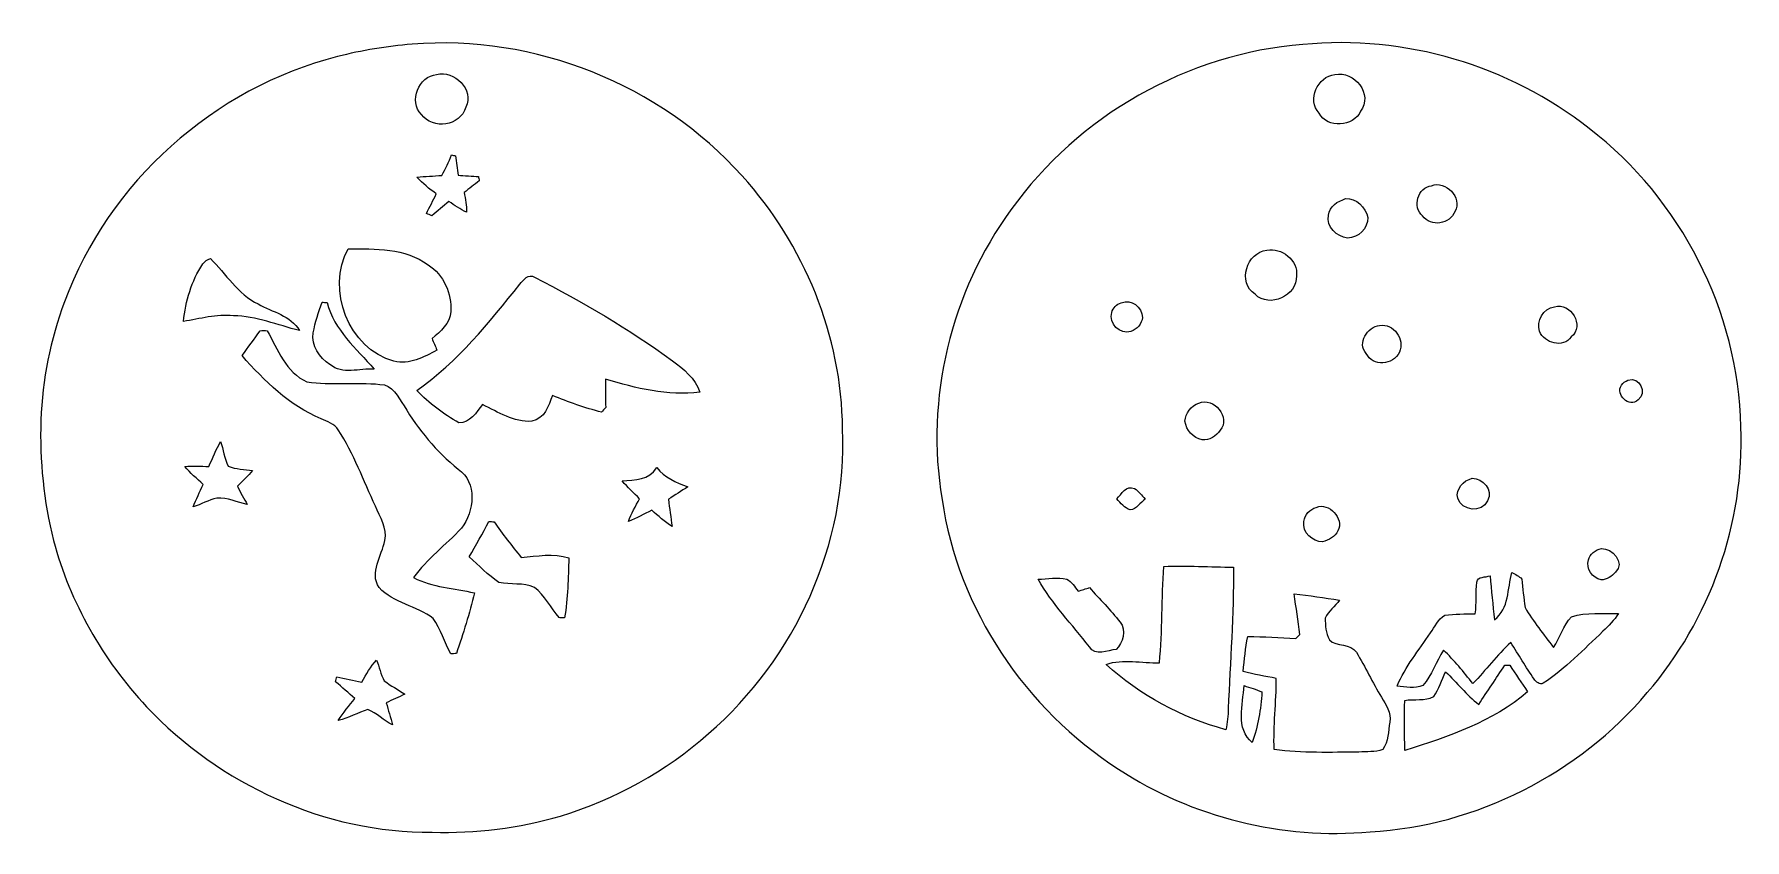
# Model space of a CAD drawing. Header units: centimetres. Extents: x -16.2 to 16, y -16.1 to 16.1.
# Drawn here: x -15.97 to 15.93, y -16.11 to -1.07 of the extents above; entities that cross this region are included whole.
import ezdxf

# ---------------------------------------------------------------- set-up
doc = ezdxf.new("R2010")
doc.units = ezdxf.units.CM
doc.header["$MEASUREMENT"] = 0
doc.layers.add('Layer 1', color=7, linetype='Continuous')

msp = doc.modelspace()

# ---------------------------------------------------------------- linework, layer by layer
at = {"layer": 'Layer 1', "color": 251, "lineweight": 9}
for points, knots in [([(-8.92654, -1.25766), (-6.64196, -1.06963), (-4.29845, -2.00555), (-2.76987, -3.713), (-2.76987, -3.713), (-1.61099, -4.99887), (-0.90967, -6.69961), (-0.89591, -8.43669), (-0.89591, -8.43669), (-0.79784, -10.58371), (-1.77997, -12.72366), (-3.39464, -14.12489), (-3.39464, -14.12489), (-4.1905, -14.82833), (-5.14159, -15.3522), (-6.15618, -15.66441), (-6.15618, -15.66441), (-6.93088, -15.89231), (-7.74297, -15.98473), (-8.54942, -15.96745), (-8.54942, -15.96745), (-10.55356, -15.98262), (-12.51253, -15.0721), (-13.8806, -13.62359), (-13.8806, -13.62359), (-14.69517, -12.74729), (-15.30336, -11.67767), (-15.61451, -10.52126), (-15.61451, -10.52126), (-15.97363, -9.05758), (-15.94717, -7.48102), (-15.40707, -6.06532), (-15.40707, -6.06532), (-14.5911, -3.83047), (-12.61801, -2.07434), (-10.31718, -1.48803), (-10.31718, -1.48803), (-9.86141, -1.3709), (-9.39539, -1.29506), (-8.92654, -1.25766), (-8.92654, -1.25766), (-8.92654, -1.25766), (-8.92654, -1.25766), (-8.92654, -1.25766)], [0, 0, 0, 0, 0.08333333, 0.08333333, 0.08333333, 0.08333333, 0.16666667, 0.16666667, 0.16666667, 0.16666667, 0.25, 0.25, 0.25, 0.25, 0.33333333, 0.33333333, 0.33333333, 0.33333333, 0.41666667, 0.41666667, 0.41666667, 0.41666667, 0.5, 0.5, 0.5, 0.5, 0.58333333, 0.58333333, 0.58333333, 0.58333333, 0.66666667, 0.66666667, 0.66666667, 0.66666667, 0.75, 0.75, 0.75, 0.75, 0.83333333, 0.83333333, 0.83333333, 0.83333333, 1, 1, 1, 1]), ([(7.69071, -1.2619), (9.58654, -1.07634), (11.53987, -1.65136), (13.03282, -2.83317), (13.03282, -2.83317), (14.74415, -4.14303), (15.81412, -6.24488), (15.85893, -8.40106), (15.85893, -8.40106), (15.93301, -10.19811), (15.28496, -12.00011), (14.11444, -13.36077), (14.11444, -13.36077), (12.83386, -14.87172), (10.92921, -15.84962), (8.9466, -15.95897), (8.9466, -15.95897), (7.30865, -16.10785), (5.62661, -15.69122), (4.25219, -14.78811), (4.25219, -14.78811), (2.51546, -13.67086), (1.2585, -11.80538), (0.95935, -9.75396), (0.95935, -9.75396), (0.64326, -7.87613), (1.12164, -5.88293), (2.24559, -4.34729), (2.24559, -4.34729), (3.49759, -2.59046), (5.53877, -1.43088), (7.69071, -1.2619), (7.69071, -1.2619), (7.69071, -1.2619), (7.69071, -1.2619), (7.69071, -1.2619)], [0, 0, 0, 0, 0.1, 0.1, 0.1, 0.1, 0.2, 0.2, 0.2, 0.2, 0.3, 0.3, 0.3, 0.3, 0.4, 0.4, 0.4, 0.4, 0.5, 0.5, 0.5, 0.5, 0.6, 0.6, 0.6, 0.6, 0.7, 0.7, 0.7, 0.7, 0.8, 0.8, 0.8, 0.8, 1, 1, 1, 1]), ([(-8.46723, -1.82175), (-8.79954, -1.85139), (-8.99251, -2.32587), (-8.75016, -2.56682), (-8.75016, -2.56682), (-8.53708, -2.86386), (-8.02872, -2.78766), (-7.92289, -2.43382), (-7.92289, -2.43382), (-7.76485, -2.10892), (-8.13562, -1.7325), (-8.46723, -1.82175), (-8.46723, -1.82175), (-8.46723, -1.82175), (-8.46723, -1.82175), (-8.46723, -1.82175)], [0, 0, 0, 0, 0.2, 0.2, 0.2, 0.2, 0.4, 0.4, 0.4, 0.4, 0.6, 0.6, 0.6, 0.6, 1, 1, 1, 1]), ([(8.28902, -1.82387), (7.9641, -1.85597), (7.7595, -2.29342), (7.99304, -2.5453), (7.99304, -2.5453), (8.14862, -2.83705), (8.62839, -2.79789), (8.76703, -2.50932), (8.76703, -2.50932), (9.00692, -2.19252), (8.6478, -1.74379), (8.28902, -1.82387), (8.28902, -1.82387), (8.28902, -1.82387), (8.28902, -1.82387), (8.28902, -1.82387)], [0, 0, 0, 0, 0.2, 0.2, 0.2, 0.2, 0.4, 0.4, 0.4, 0.4, 0.6, 0.6, 0.6, 0.6, 1, 1, 1, 1]), ([(-8.18747, -3.32353), (-8.24286, -3.4537), (-8.30177, -3.58282), (-8.3695, -3.707), (-8.3695, -3.707), (-8.52508, -3.71582), (-8.67995, -3.7257), (-8.83482, -3.73699), (-8.83482, -3.73699), (-8.73145, -3.8601), (-8.59951, -3.95253), (-8.47427, -4.05237), (-8.47427, -4.05237), (-8.5339, -4.17443), (-8.59634, -4.29473), (-8.65807, -4.41608), (-8.65807, -4.41608), (-8.62386, -4.42984), (-8.58964, -4.4436), (-8.55507, -4.45736), (-8.55507, -4.45736), (-8.45065, -4.36881), (-8.34587, -4.28062), (-8.23969, -4.19454), (-8.23969, -4.19454), (-8.13174, -4.26298), (-8.02731, -4.33953), (-7.91125, -4.39492), (-7.91125, -4.39492), (-7.90349, -4.26968), (-7.93418, -4.14691), (-7.95394, -4.0245), (-7.95394, -4.0245), (-7.86116, -3.95042), (-7.76626, -3.8781), (-7.67171, -3.80648), (-7.67171, -3.80648), (-7.67559, -3.78637), (-7.68371, -3.74651), (-7.68759, -3.7264), (-7.68759, -3.7264), (-7.78178, -3.72076), (-7.96981, -3.70982), (-8.06365, -3.70418), (-8.06365, -3.70418), (-8.08376, -3.58317), (-8.1014, -3.46005), (-8.11798, -3.3394), (-8.11798, -3.3394), (-8.13562, -3.33552), (-8.17019, -3.32741), (-8.18747, -3.32353), (-8.18747, -3.32353), (-8.18747, -3.32353), (-8.18747, -3.32353), (-8.18747, -3.32353)], [0, 0, 0, 0, 0.06666667, 0.06666667, 0.06666667, 0.06666667, 0.13333333, 0.13333333, 0.13333333, 0.13333333, 0.2, 0.2, 0.2, 0.2, 0.26666667, 0.26666667, 0.26666667, 0.26666667, 0.33333333, 0.33333333, 0.33333333, 0.33333333, 0.4, 0.4, 0.4, 0.4, 0.46666667, 0.46666667, 0.46666667, 0.46666667, 0.53333333, 0.53333333, 0.53333333, 0.53333333, 0.6, 0.6, 0.6, 0.6, 0.66666667, 0.66666667, 0.66666667, 0.66666667, 0.73333333, 0.73333333, 0.73333333, 0.73333333, 0.8, 0.8, 0.8, 0.8, 0.86666667, 0.86666667, 0.86666667, 0.86666667, 1, 1, 1, 1]), ([(10.08854, -3.89962), (9.83595, -3.9236), (9.72624, -4.29896), (9.92238, -4.46124), (9.92238, -4.46124), (10.07337, -4.6789), (10.43638, -4.61893), (10.52775, -4.37481), (10.52775, -4.37481), (10.67062, -4.12187), (10.35559, -3.79096), (10.08854, -3.89962), (10.08854, -3.89962), (10.08854, -3.89962), (10.08854, -3.89962), (10.08854, -3.89962)], [0, 0, 0, 0, 0.2, 0.2, 0.2, 0.2, 0.4, 0.4, 0.4, 0.4, 0.6, 0.6, 0.6, 0.6, 1, 1, 1, 1]), ([(8.48622, -4.13845), (8.34511, -4.18572), (8.17895, -4.28414), (8.16908, -4.4503), (8.16908, -4.4503), (8.12286, -4.66691), (8.32254, -4.85388), (8.52291, -4.87469), (8.52291, -4.87469), (8.72611, -4.87328), (8.90815, -4.69478), (8.90179, -4.48981), (8.90179, -4.48981), (8.86087, -4.30249), (8.68412, -4.1261), (8.48622, -4.13845), (8.48622, -4.13845), (8.48622, -4.13845), (8.48622, -4.13845), (8.48622, -4.13845)], [0, 0, 0, 0, 0.16666667, 0.16666667, 0.16666667, 0.16666667, 0.33333333, 0.33333333, 0.33333333, 0.33333333, 0.5, 0.5, 0.5, 0.5, 0.66666667, 0.66666667, 0.66666667, 0.66666667, 1, 1, 1, 1]), ([(-10.11717, -5.07578), (-10.53839, -5.8339), (-10.1087, -6.9388), (-9.26308, -7.17622), (-9.26308, -7.17622), (-8.97734, -7.24607), (-8.70606, -7.0979), (-8.46264, -6.96631), (-8.46264, -6.96631), (-8.49227, -6.89399), (-8.5226, -6.82238), (-8.55331, -6.75077), (-8.55331, -6.75077), (-8.3935, -6.6213), (-8.22134, -6.46678), (-8.20123, -6.24841), (-8.20123, -6.24841), (-8.18677, -5.91433), (-8.33423, -5.5545), (-8.62845, -5.37599), (-8.62845, -5.37599), (-9.05107, -5.05708), (-9.61517, -5.07719), (-10.11717, -5.07578), (-10.11717, -5.07578), (-10.11717, -5.07578), (-10.11717, -5.07578), (-10.11717, -5.07578)], [0, 0, 0, 0, 0.125, 0.125, 0.125, 0.125, 0.25, 0.25, 0.25, 0.25, 0.375, 0.375, 0.375, 0.375, 0.5, 0.5, 0.5, 0.5, 0.625, 0.625, 0.625, 0.625, 0.75, 0.75, 0.75, 0.75, 1, 1, 1, 1]), ([(7.01973, -5.10118), (6.6419, -5.14175), (6.4641, -5.70513), (6.79959, -5.92527), (6.79959, -5.92527), (7.07053, -6.19302), (7.58205, -5.95031), (7.57182, -5.58131), (7.57182, -5.58131), (7.60393, -5.29062), (7.29066, -5.04332), (7.01973, -5.10118), (7.01973, -5.10118), (7.01973, -5.10118), (7.01973, -5.10118), (7.01973, -5.10118)], [0, 0, 0, 0, 0.2, 0.2, 0.2, 0.2, 0.4, 0.4, 0.4, 0.4, 0.6, 0.6, 0.6, 0.6, 1, 1, 1, 1]), ([(-12.82932, -5.35906), (-13.03993, -5.67903), (-13.14929, -6.05227), (-13.19163, -6.43044), (-13.19163, -6.43044), (-12.88154, -6.38423), (-12.57532, -6.29251), (-12.25818, -6.32779), (-12.25818, -6.32779), (-11.82991, -6.32884), (-11.43444, -6.50065), (-11.02628, -6.60225), (-11.02628, -6.60225), (-11.18856, -6.31685), (-11.53251, -6.25758), (-11.7971, -6.10589), (-11.7971, -6.10589), (-12.17527, -5.91997), (-12.39858, -5.54391), (-12.68751, -5.25534), (-12.68751, -5.25534), (-12.74289, -5.27615), (-12.79369, -5.31108), (-12.82932, -5.35906), (-12.82932, -5.35906), (-12.82932, -5.35906), (-12.82932, -5.35906), (-12.82932, -5.35906)], [0, 0, 0, 0, 0.125, 0.125, 0.125, 0.125, 0.25, 0.25, 0.25, 0.25, 0.375, 0.375, 0.375, 0.375, 0.5, 0.5, 0.5, 0.5, 0.625, 0.625, 0.625, 0.625, 0.75, 0.75, 0.75, 0.75, 1, 1, 1, 1]), ([(-6.91501, -5.73653), (-7.49074, -6.45373), (-8.07317, -7.18609), (-8.83447, -7.71773), (-8.83447, -7.71773), (-8.61081, -7.96115), (-8.33776, -8.16011), (-8.05236, -8.3238), (-8.05236, -8.3238), (-7.84599, -8.33756), (-7.72322, -8.1199), (-7.60927, -7.98443), (-7.60927, -7.98443), (-7.3207, -8.1273), (-7.02542, -8.31887), (-6.68887, -8.29558), (-6.68887, -8.29558), (-6.45428, -8.24654), (-6.37596, -8.00948), (-6.30823, -7.81369), (-6.30823, -7.81369), (-6.00907, -7.93786), (-5.70357, -8.04546), (-5.38924, -8.12519), (-5.38924, -8.12519), (-5.36455, -8.09697), (-5.3395, -8.06874), (-5.31445, -8.04087), (-5.31445, -8.04087), (-5.31551, -7.86272), (-5.32362, -7.68598), (-5.31622, -7.50853), (-5.31622, -7.50853), (-4.74648, -7.68139), (-4.16016, -7.8285), (-3.55868, -7.74983), (-3.55868, -7.74983), (-3.6444, -7.49513), (-3.86207, -7.31874), (-4.07056, -7.16422), (-4.07056, -7.16422), (-4.87948, -6.57155), (-5.74837, -6.06532), (-6.63913, -5.60741), (-6.63913, -5.60741), (-6.75696, -5.53157), (-6.84657, -5.65574), (-6.91501, -5.73653), (-6.91501, -5.73653), (-6.91501, -5.73653), (-6.91501, -5.73653), (-6.91501, -5.73653)], [0, 0, 0, 0, 0.07142857, 0.07142857, 0.07142857, 0.07142857, 0.14285714, 0.14285714, 0.14285714, 0.14285714, 0.21428571, 0.21428571, 0.21428571, 0.21428571, 0.28571429, 0.28571429, 0.28571429, 0.28571429, 0.35714286, 0.35714286, 0.35714286, 0.35714286, 0.42857143, 0.42857143, 0.42857143, 0.42857143, 0.5, 0.5, 0.5, 0.5, 0.57142857, 0.57142857, 0.57142857, 0.57142857, 0.64285714, 0.64285714, 0.64285714, 0.64285714, 0.71428571, 0.71428571, 0.71428571, 0.71428571, 0.78571429, 0.78571429, 0.78571429, 0.78571429, 0.85714286, 0.85714286, 0.85714286, 0.85714286, 1, 1, 1, 1]), ([(4.30263, -6.08648), (4.21655, -6.1073), (4.1467, -6.1775), (4.12447, -6.26287), (4.12447, -6.26287), (4.06451, -6.46748), (4.27723, -6.68762), (4.48396, -6.6213), (4.48396, -6.6213), (4.5965, -6.57967), (4.68399, -6.47454), (4.7002, -6.3553), (4.7002, -6.3553), (4.68892, -6.17292), (4.49066, -5.99229), (4.30263, -6.08648), (4.30263, -6.08648), (4.30263, -6.08648), (4.30263, -6.08648), (4.30263, -6.08648)], [0, 0, 0, 0, 0.16666667, 0.16666667, 0.16666667, 0.16666667, 0.33333333, 0.33333333, 0.33333333, 0.33333333, 0.5, 0.5, 0.5, 0.5, 0.66666667, 0.66666667, 0.66666667, 0.66666667, 1, 1, 1, 1]), ([(-10.60294, -6.07061), (-10.67315, -6.25652), (-10.73136, -6.44667), (-10.76734, -6.64282), (-10.76734, -6.64282), (-10.81002, -6.88341), (-10.65127, -7.11166), (-10.45724, -7.23619), (-10.45724, -7.23619), (-10.22477, -7.4288), (-9.9048, -7.30851), (-9.63492, -7.3205), (-9.63492, -7.3205), (-9.96618, -6.93703), (-10.37717, -6.59272), (-10.50946, -6.08014), (-10.50946, -6.08014), (-10.53309, -6.07767), (-10.57966, -6.07308), (-10.60294, -6.07061), (-10.60294, -6.07061), (-10.60294, -6.07061), (-10.60294, -6.07061), (-10.60294, -6.07061)], [0, 0, 0, 0, 0.14285714, 0.14285714, 0.14285714, 0.14285714, 0.28571429, 0.28571429, 0.28571429, 0.28571429, 0.42857143, 0.42857143, 0.42857143, 0.42857143, 0.57142857, 0.57142857, 0.57142857, 0.57142857, 0.71428571, 0.71428571, 0.71428571, 0.71428571, 1, 1, 1, 1]), ([(12.38054, -6.15986), (12.17522, -6.18032), (12.04328, -6.42621), (12.10502, -6.61565), (12.10502, -6.61565), (12.19427, -6.84143), (12.54564, -6.93492), (12.69627, -6.72078), (12.69627, -6.72078), (12.95063, -6.5144), (12.68957, -6.06567), (12.38054, -6.15986), (12.38054, -6.15986), (12.38054, -6.15986), (12.38054, -6.15986), (12.38054, -6.15986)], [0, 0, 0, 0, 0.2, 0.2, 0.2, 0.2, 0.4, 0.4, 0.4, 0.4, 0.6, 0.6, 0.6, 0.6, 1, 1, 1, 1]), ([(-11.759, -6.60401), (-11.87047, -6.75923), (-11.98336, -6.91445), (-12.0959, -7.06932), (-12.0959, -7.06932), (-11.68068, -7.5424), (-11.21466, -8.00383), (-10.6227, -8.2476), (-10.6227, -8.2476), (-10.50628, -8.29911), (-10.37292, -8.3425), (-10.30238, -8.45715), (-10.30238, -8.45715), (-10.01097, -8.90024), (-9.83459, -9.40436), (-9.60741, -9.88062), (-9.60741, -9.88062), (-9.5238, -10.08346), (-9.38127, -10.28772), (-9.43596, -10.51985), (-9.43596, -10.51985), (-9.48499, -10.81125), (-9.72911, -11.11428), (-9.54001, -11.39968), (-9.54001, -11.39968), (-9.2719, -11.69496), (-8.83834, -11.73694), (-8.53179, -11.97683), (-8.53179, -11.97683), (-8.38784, -12.17756), (-8.32012, -12.42203), (-8.20159, -12.63723), (-8.20159, -12.63723), (-8.17583, -12.63581), (-8.12468, -12.63264), (-8.09893, -12.63123), (-8.09893, -12.63123), (-7.97263, -12.25799), (-7.85198, -11.88263), (-7.76238, -11.49881), (-7.76238, -11.49881), (-8.14338, -11.41203), (-8.54554, -11.3958), (-8.89867, -11.21341), (-8.89867, -11.21341), (-8.64643, -10.86381), (-8.29684, -10.60417), (-8.00544, -10.2909), (-8.00544, -10.2909), (-7.76449, -9.98328), (-7.70523, -9.43188), (-8.06612, -9.1867), (-8.06612, -9.1867), (-8.47322, -8.86073), (-8.80625, -8.45363), (-9.07401, -8.00736), (-9.07401, -8.00736), (-9.19113, -7.84297), (-9.28497, -7.60731), (-9.52415, -7.60766), (-9.52415, -7.60766), (-9.97535, -7.55475), (-10.43643, -7.6313), (-10.88552, -7.55863), (-10.88552, -7.55863), (-11.27957, -7.38612), (-11.43303, -6.95432), (-11.62812, -6.60401), (-11.62812, -6.60401), (-11.67186, -6.60366), (-11.71561, -6.60366), (-11.759, -6.60401), (-11.759, -6.60401), (-11.759, -6.60401), (-11.759, -6.60401), (-11.759, -6.60401)], [0, 0, 0, 0, 0.05, 0.05, 0.05, 0.05, 0.1, 0.1, 0.1, 0.1, 0.15, 0.15, 0.15, 0.15, 0.2, 0.2, 0.2, 0.2, 0.25, 0.25, 0.25, 0.25, 0.3, 0.3, 0.3, 0.3, 0.35, 0.35, 0.35, 0.35, 0.4, 0.4, 0.4, 0.4, 0.45, 0.45, 0.45, 0.45, 0.5, 0.5, 0.5, 0.5, 0.55, 0.55, 0.55, 0.55, 0.6, 0.6, 0.6, 0.6, 0.65, 0.65, 0.65, 0.65, 0.7, 0.7, 0.7, 0.7, 0.75, 0.75, 0.75, 0.75, 0.8, 0.8, 0.8, 0.8, 0.85, 0.85, 0.85, 0.85, 0.9, 0.9, 0.9, 0.9, 1, 1, 1, 1]), ([(9.12087, -6.50488), (8.90038, -6.53345), (8.69083, -6.84072), (8.87357, -7.02699), (8.87357, -7.02699), (8.99174, -7.2824), (9.37769, -7.25277), (9.49058, -7.00547), (9.49058, -7.00547), (9.60064, -6.76311), (9.38157, -6.46396), (9.12087, -6.50488), (9.12087, -6.50488), (9.12087, -6.50488), (9.12087, -6.50488), (9.12087, -6.50488)], [0, 0, 0, 0, 0.2, 0.2, 0.2, 0.2, 0.4, 0.4, 0.4, 0.4, 0.6, 0.6, 0.6, 0.6, 1, 1, 1, 1]), ([(13.75355, -7.52899), (13.70416, -7.54557), (13.65795, -7.57662), (13.63396, -7.62354), (13.63396, -7.62354), (13.51049, -7.79781), (13.77895, -8.04969), (13.94299, -7.89694), (13.94299, -7.89694), (14.1282, -7.76924), (13.9638, -7.45279), (13.75355, -7.52899), (13.75355, -7.52899), (13.75355, -7.52899), (13.75355, -7.52899), (13.75355, -7.52899)], [0, 0, 0, 0, 0.2, 0.2, 0.2, 0.2, 0.4, 0.4, 0.4, 0.4, 0.6, 0.6, 0.6, 0.6, 1, 1, 1, 1]), ([(5.74796, -7.9541), (5.60932, -8.00524), (5.4982, -8.14671), (5.49079, -8.29558), (5.49079, -8.29558), (5.51266, -8.45997), (5.6453, -8.6099), (5.8097, -8.64236), (5.8097, -8.64236), (5.94728, -8.66107), (6.07111, -8.56934), (6.14837, -8.4635), (6.14837, -8.4635), (6.3498, -8.22467), (6.0323, -7.8345), (5.74796, -7.9541), (5.74796, -7.9541), (5.74796, -7.9541), (5.74796, -7.9541), (5.74796, -7.9541)], [0, 0, 0, 0, 0.16666667, 0.16666667, 0.16666667, 0.16666667, 0.33333333, 0.33333333, 0.33333333, 0.33333333, 0.5, 0.5, 0.5, 0.5, 0.66666667, 0.66666667, 0.66666667, 0.66666667, 1, 1, 1, 1]), ([(-12.71608, -9.13837), (-12.86637, -9.13378), (-13.01665, -9.12461), (-13.16693, -9.1366), (-13.16693, -9.1366), (-13.06392, -9.26148), (-12.93974, -9.36555), (-12.82051, -9.47456), (-12.82051, -9.47456), (-12.88542, -9.61356), (-12.95244, -9.7522), (-13.01101, -9.89472), (-13.01101, -9.89472), (-12.86072, -9.84427), (-12.72102, -9.7642), (-12.56651, -9.72856), (-12.56651, -9.72856), (-12.3693, -9.72258), (-12.18656, -9.80406), (-11.99853, -9.85063), (-11.99853, -9.85063), (-12.0578, -9.73563), (-12.13118, -9.62733), (-12.17916, -9.50737), (-12.17916, -9.50737), (-12.08814, -9.40789), (-11.98548, -9.32005), (-11.89976, -9.21598), (-11.89976, -9.21598), (-12.05216, -9.198), (-12.20879, -9.18775), (-12.35413, -9.13519), (-12.35413, -9.13519), (-12.42822, -8.99055), (-12.44586, -8.82298), (-12.49595, -8.67023), (-12.49595, -8.67023), (-12.57815, -8.82192), (-12.64517, -8.98067), (-12.71608, -9.13837), (-12.71608, -9.13837), (-12.71608, -9.13837), (-12.71608, -9.13837), (-12.71608, -9.13837)], [0, 0, 0, 0, 0.08333333, 0.08333333, 0.08333333, 0.08333333, 0.16666667, 0.16666667, 0.16666667, 0.16666667, 0.25, 0.25, 0.25, 0.25, 0.33333333, 0.33333333, 0.33333333, 0.33333333, 0.41666667, 0.41666667, 0.41666667, 0.41666667, 0.5, 0.5, 0.5, 0.5, 0.58333333, 0.58333333, 0.58333333, 0.58333333, 0.66666667, 0.66666667, 0.66666667, 0.66666667, 0.75, 0.75, 0.75, 0.75, 0.83333333, 0.83333333, 0.83333333, 0.83333333, 1, 1, 1, 1]), ([(-4.36301, -9.15636), (-4.49953, -9.40507), (-4.77153, -9.37861), (-5.00648, -9.40966), (-5.00648, -9.40966), (-4.90699, -9.52889), (-4.78986, -9.63155), (-4.68051, -9.74304), (-4.68051, -9.74304), (-4.75601, -9.87955), (-4.83926, -10.01467), (-4.88759, -10.1646), (-4.88759, -10.1646), (-4.73942, -10.10427), (-4.59867, -10.02807), (-4.45579, -9.95646), (-4.45579, -9.95646), (-4.33373, -10.063), (-4.2092, -10.16671), (-4.07691, -10.26126), (-4.07691, -10.26126), (-4.09525, -10.09087), (-4.12383, -9.92153), (-4.14535, -9.75186), (-4.14535, -9.75186), (-4.02329, -9.67494), (-3.90264, -9.59662), (-3.78163, -9.51831), (-3.78163, -9.51831), (-3.99894, -9.4354), (-4.21802, -9.34827), (-4.36301, -9.15636), (-4.36301, -9.15636), (-4.36301, -9.15636), (-4.36301, -9.15636), (-4.36301, -9.15636)], [0, 0, 0, 0, 0.1, 0.1, 0.1, 0.1, 0.2, 0.2, 0.2, 0.2, 0.3, 0.3, 0.3, 0.3, 0.4, 0.4, 0.4, 0.4, 0.5, 0.5, 0.5, 0.5, 0.6, 0.6, 0.6, 0.6, 0.7, 0.7, 0.7, 0.7, 0.8, 0.8, 0.8, 0.8, 1, 1, 1, 1]), ([(4.21902, -9.74445), (4.29205, -9.8224), (4.3626, -9.91342), (4.46703, -9.95081), (4.46703, -9.95081), (4.58556, -9.92965), (4.66141, -9.82206), (4.74607, -9.7462), (4.74607, -9.7462), (4.68504, -9.6767), (4.62895, -9.6005), (4.55169, -9.54829), (4.55169, -9.54829), (4.388, -9.48657), (4.3111, -9.65342), (4.21902, -9.74445), (4.21902, -9.74445), (4.21902, -9.74445), (4.21902, -9.74445), (4.21902, -9.74445)], [0, 0, 0, 0, 0.16666667, 0.16666667, 0.16666667, 0.16666667, 0.33333333, 0.33333333, 0.33333333, 0.33333333, 0.5, 0.5, 0.5, 0.5, 0.66666667, 0.66666667, 0.66666667, 0.66666667, 1, 1, 1, 1]), ([(10.84807, -9.35956), (10.68862, -9.39873), (10.53551, -9.55817), (10.5782, -9.73103), (10.5782, -9.73103), (10.65334, -9.96598), (11.02869, -10.01996), (11.13417, -9.77901), (11.13417, -9.77901), (11.25588, -9.57475), (11.03822, -9.35815), (10.84807, -9.35956), (10.84807, -9.35956), (10.84807, -9.35956), (10.84807, -9.35956), (10.84807, -9.35956)], [0, 0, 0, 0, 0.2, 0.2, 0.2, 0.2, 0.4, 0.4, 0.4, 0.4, 0.6, 0.6, 0.6, 0.6, 1, 1, 1, 1]), ([(7.93942, -9.90213), (7.82688, -9.94199), (7.71646, -10.0383), (7.71082, -10.16496), (7.71082, -10.16496), (7.67484, -10.36851), (7.86603, -10.54702), (8.05901, -10.54772), (8.05901, -10.54772), (8.16872, -10.50892), (8.29467, -10.45387), (8.3444, -10.33957), (8.3444, -10.33957), (8.46224, -10.10956), (8.18001, -9.80229), (7.93942, -9.90213), (7.93942, -9.90213), (7.93942, -9.90213), (7.93942, -9.90213), (7.93942, -9.90213)], [0, 0, 0, 0, 0.16666667, 0.16666667, 0.16666667, 0.16666667, 0.33333333, 0.33333333, 0.33333333, 0.33333333, 0.5, 0.5, 0.5, 0.5, 0.66666667, 0.66666667, 0.66666667, 0.66666667, 1, 1, 1, 1]), ([(-7.49074, -10.16671), (-7.60645, -10.38967), (-7.73451, -10.60558), (-7.85763, -10.82465), (-7.85763, -10.82465), (-7.68053, -10.99222), (-7.50767, -11.16685), (-7.30482, -11.30408), (-7.30482, -11.30408), (-7.08963, -11.35488), (-6.84621, -11.30055), (-6.64231, -11.3958), (-6.64231, -11.3958), (-6.45287, -11.5482), (-6.33469, -11.77221), (-6.1844, -11.96024), (-6.1844, -11.96024), (-6.1583, -11.9613), (-6.10644, -11.96377), (-6.08033, -11.96483), (-6.08033, -11.96483), (-6.02036, -11.59547), (-6.01436, -11.21976), (-6.00061, -10.84723), (-6.00061, -10.84723), (-6.28882, -10.74951), (-6.59539, -10.81548), (-6.88996, -10.83735), (-6.88996, -10.83735), (-7.06564, -10.62039), (-7.23568, -10.39884), (-7.39584, -10.17059), (-7.39584, -10.17059), (-7.41948, -10.16953), (-7.46675, -10.16778), (-7.49074, -10.16671), (-7.49074, -10.16671), (-7.49074, -10.16671), (-7.49074, -10.16671), (-7.49074, -10.16671)], [0, 0, 0, 0, 0.09090909, 0.09090909, 0.09090909, 0.09090909, 0.18181818, 0.18181818, 0.18181818, 0.18181818, 0.27272727, 0.27272727, 0.27272727, 0.27272727, 0.36363636, 0.36363636, 0.36363636, 0.36363636, 0.45454545, 0.45454545, 0.45454545, 0.45454545, 0.54545455, 0.54545455, 0.54545455, 0.54545455, 0.63636364, 0.63636364, 0.63636364, 0.63636364, 0.72727273, 0.72727273, 0.72727273, 0.72727273, 0.81818182, 0.81818182, 0.81818182, 0.81818182, 1, 1, 1, 1]), ([(13.25931, -10.67225), (13.14677, -10.68989), (13.04588, -10.77421), (13.01519, -10.88463), (13.01519, -10.88463), (12.9658, -11.04973), (13.09385, -11.22012), (13.2519, -11.25328), (13.2519, -11.25328), (13.36126, -11.25998), (13.45475, -11.18801), (13.52389, -11.1104), (13.52389, -11.1104), (13.70698, -10.93825), (13.4618, -10.65744), (13.25931, -10.67225), (13.25931, -10.67225), (13.25931, -10.67225), (13.25931, -10.67225), (13.25931, -10.67225)], [0, 0, 0, 0, 0.16666667, 0.16666667, 0.16666667, 0.16666667, 0.33333333, 0.33333333, 0.33333333, 0.33333333, 0.5, 0.5, 0.5, 0.5, 0.66666667, 0.66666667, 0.66666667, 0.66666667, 1, 1, 1, 1]), ([(5.09709, -11.00316), (5.0558, -11.60288), (5.07239, -12.20613), (5.01383, -12.8055), (5.01383, -12.8055), (4.68575, -12.80973), (4.33826, -12.72542), (4.0197, -12.83266), (4.0197, -12.83266), (4.64871, -13.41228), (5.42976, -13.82538), (6.25349, -14.05292), (6.25349, -14.05292), (6.28419, -13.92416), (6.29477, -13.7901), (6.29794, -13.65852), (6.29794, -13.65852), (6.33604, -12.77975), (6.39919, -11.90098), (6.39602, -11.0208), (6.39602, -11.0208), (5.9628, -11.01304), (5.52995, -10.99046), (5.09709, -11.00316), (5.09709, -11.00316), (5.09709, -11.00316), (5.09709, -11.00316), (5.09709, -11.00316)], [0, 0, 0, 0, 0.125, 0.125, 0.125, 0.125, 0.25, 0.25, 0.25, 0.25, 0.375, 0.375, 0.375, 0.375, 0.5, 0.5, 0.5, 0.5, 0.625, 0.625, 0.625, 0.625, 0.75, 0.75, 0.75, 0.75, 1, 1, 1, 1]), ([(11.58608, -11.1164), (11.50706, -11.4205), (11.54093, -11.78879), (11.2647, -12.00117), (11.2647, -12.00117), (11.23436, -11.72706), (11.20755, -11.4533), (11.18074, -11.17955), (11.18074, -11.17955), (11.09995, -11.212), (10.94897, -11.18484), (10.93344, -11.29808), (10.93344, -11.29808), (10.91087, -11.49246), (10.93274, -11.69143), (10.90593, -11.88651), (10.90593, -11.88651), (10.71543, -11.88828), (10.52528, -11.8978), (10.33619, -11.91474), (10.33619, -11.91474), (10.21201, -11.98988), (10.15451, -12.13416), (10.06773, -12.24388), (10.06773, -12.24388), (9.85571, -12.5709), (9.59853, -12.87535), (9.44683, -13.2373), (9.44683, -13.2373), (9.60346, -13.25071), (9.78021, -13.2948), (9.92731, -13.22813), (9.92731, -13.22813), (10.09771, -13.03657), (10.17708, -12.78151), (10.31185, -12.56632), (10.31185, -12.56632), (10.51293, -12.75752), (10.68826, -12.97413), (10.86183, -13.19038), (10.86183, -13.19038), (11.10489, -12.94344), (11.30527, -12.65698), (11.56668, -12.42768), (11.56668, -12.42768), (11.71767, -12.65063), (11.84784, -12.88558), (12.00236, -13.10642), (12.00236, -13.10642), (12.03975, -13.15616), (12.10714, -13.22354), (12.17346, -13.18262), (12.17346, -13.18262), (12.58832, -12.91345), (12.9284, -12.5515), (13.28788, -12.21601), (13.28788, -12.21601), (13.39513, -12.11547), (13.49708, -12.00787), (13.5754, -11.88334), (13.5754, -11.88334), (13.28682, -11.8978), (12.97638, -11.84841), (12.70157, -11.94684), (12.70157, -11.94684), (12.54775, -12.10841), (12.48531, -12.33207), (12.36678, -12.51834), (12.36678, -12.51834), (12.17945, -12.27633), (11.99072, -12.03433), (11.83409, -11.77151), (11.83409, -11.77151), (11.81151, -11.59441), (11.7914, -11.41767), (11.77376, -11.24093), (11.77376, -11.24093), (11.72402, -11.18308), (11.64994, -11.1545), (11.58608, -11.1164), (11.58608, -11.1164), (11.58608, -11.1164), (11.58608, -11.1164), (11.58608, -11.1164)], [0, 0, 0, 0, 0.04545455, 0.04545455, 0.04545455, 0.04545455, 0.09090909, 0.09090909, 0.09090909, 0.09090909, 0.13636364, 0.13636364, 0.13636364, 0.13636364, 0.18181818, 0.18181818, 0.18181818, 0.18181818, 0.22727273, 0.22727273, 0.22727273, 0.22727273, 0.27272727, 0.27272727, 0.27272727, 0.27272727, 0.31818182, 0.31818182, 0.31818182, 0.31818182, 0.36363636, 0.36363636, 0.36363636, 0.36363636, 0.40909091, 0.40909091, 0.40909091, 0.40909091, 0.45454545, 0.45454545, 0.45454545, 0.45454545, 0.5, 0.5, 0.5, 0.5, 0.54545455, 0.54545455, 0.54545455, 0.54545455, 0.59090909, 0.59090909, 0.59090909, 0.59090909, 0.63636364, 0.63636364, 0.63636364, 0.63636364, 0.68181818, 0.68181818, 0.68181818, 0.68181818, 0.72727273, 0.72727273, 0.72727273, 0.72727273, 0.77272727, 0.77272727, 0.77272727, 0.77272727, 0.81818182, 0.81818182, 0.81818182, 0.81818182, 0.86363636, 0.86363636, 0.86363636, 0.86363636, 0.90909091, 0.90909091, 0.90909091, 0.90909091, 1, 1, 1, 1]), ([(2.75076, -11.24269), (3.01464, -11.70166), (3.3847, -12.09183), (3.71032, -12.5074), (3.71032, -12.5074), (3.81474, -12.68591), (4.04827, -12.5709), (4.20632, -12.55468), (4.20632, -12.55468), (4.33719, -12.43473), (4.40423, -12.19167), (4.28111, -12.04385), (4.28111, -12.04385), (4.10649, -11.81596), (3.89729, -11.61734), (3.71067, -11.39968), (3.71067, -11.39968), (3.63976, -11.42155), (3.56956, -11.44519), (3.499, -11.46777), (3.499, -11.46777), (3.43409, -11.38733), (3.37906, -11.29244), (3.28734, -11.23987), (3.28734, -11.23987), (3.11236, -11.19648), (2.9275, -11.24481), (2.75076, -11.24269), (2.75076, -11.24269), (2.75076, -11.24269), (2.75076, -11.24269), (2.75076, -11.24269)], [0, 0, 0, 0, 0.11111111, 0.11111111, 0.11111111, 0.11111111, 0.22222222, 0.22222222, 0.22222222, 0.22222222, 0.33333333, 0.33333333, 0.33333333, 0.33333333, 0.44444444, 0.44444444, 0.44444444, 0.44444444, 0.55555556, 0.55555556, 0.55555556, 0.55555556, 0.66666667, 0.66666667, 0.66666667, 0.66666667, 0.77777778, 0.77777778, 0.77777778, 0.77777778, 1, 1, 1, 1]), ([(7.52914, -11.51857), (7.56195, -11.7701), (7.60216, -12.02128), (7.63532, -12.27351), (7.63532, -12.27351), (7.61063, -12.29891), (7.58594, -12.32502), (7.56195, -12.35112), (7.56195, -12.35112), (7.26209, -12.33137), (6.96222, -12.31549), (6.66201, -12.30985), (6.66201, -12.30985), (6.61721, -12.52575), (6.60239, -12.74623), (6.57629, -12.96531), (6.57629, -12.96531), (6.77913, -13.02316), (6.98762, -13.05491), (7.19506, -13.09443), (7.19506, -13.09443), (7.1947, -13.53822), (7.13755, -13.9806), (7.15414, -14.4251), (7.15414, -14.4251), (7.67766, -14.49178), (8.20753, -14.47343), (8.73423, -14.47132), (8.73423, -14.47132), (8.88063, -14.45544), (9.03938, -14.47837), (9.18049, -14.42369), (9.18049, -14.42369), (9.28561, -14.27588), (9.28174, -14.08185), (9.31067, -13.90934), (9.31067, -13.90934), (9.34206, -13.7386), (9.24152, -13.58479), (9.15685, -13.44685), (9.15685, -13.44685), (8.98751, -13.17415), (8.85557, -12.88029), (8.68801, -12.60653), (8.68801, -12.60653), (8.58394, -12.43332), (8.31301, -12.51199), (8.18459, -12.37335), (8.18459, -12.37335), (8.11934, -12.25093), (8.10346, -12.10524), (8.10875, -11.96942), (8.10875, -11.96942), (8.16379, -11.83466), (8.29607, -11.75211), (8.37404, -11.63146), (8.37404, -11.63146), (8.09217, -11.59441), (7.81242, -11.54079), (7.52914, -11.51857), (7.52914, -11.51857), (7.52914, -11.51857), (7.52914, -11.51857), (7.52914, -11.51857)], [0, 0, 0, 0, 0.05882353, 0.05882353, 0.05882353, 0.05882353, 0.11764706, 0.11764706, 0.11764706, 0.11764706, 0.17647059, 0.17647059, 0.17647059, 0.17647059, 0.23529412, 0.23529412, 0.23529412, 0.23529412, 0.29411765, 0.29411765, 0.29411765, 0.29411765, 0.35294118, 0.35294118, 0.35294118, 0.35294118, 0.41176471, 0.41176471, 0.41176471, 0.41176471, 0.47058824, 0.47058824, 0.47058824, 0.47058824, 0.52941176, 0.52941176, 0.52941176, 0.52941176, 0.58823529, 0.58823529, 0.58823529, 0.58823529, 0.64705882, 0.64705882, 0.64705882, 0.64705882, 0.70588235, 0.70588235, 0.70588235, 0.70588235, 0.76470588, 0.76470588, 0.76470588, 0.76470588, 0.82352941, 0.82352941, 0.82352941, 0.82352941, 0.88235294, 0.88235294, 0.88235294, 0.88235294, 1, 1, 1, 1]), ([(-9.86493, -13.16216), (-10.02016, -13.12864), (-10.17502, -13.09584), (-10.3306, -13.06479), (-10.3306, -13.06479), (-10.33589, -13.08772), (-10.34646, -13.13358), (-10.35176, -13.15651), (-10.35176, -13.15651), (-10.23075, -13.26058), (-10.11011, -13.36571), (-9.99087, -13.47296), (-9.99087, -13.47296), (-10.10165, -13.60278), (-10.20854, -13.73648), (-10.30167, -13.88041), (-10.30167, -13.88041), (-10.11011, -13.83561), (-9.93936, -13.73119), (-9.75099, -13.67827), (-9.75099, -13.67827), (-9.57918, -13.73542), (-9.4543, -13.88359), (-9.29236, -13.96402), (-9.29236, -13.96402), (-9.32448, -13.82468), (-9.36822, -13.68886), (-9.40738, -13.55163), (-9.40738, -13.55163), (-9.29343, -13.49518), (-9.17702, -13.44332), (-9.06166, -13.3897), (-9.06166, -13.3897), (-9.18688, -13.30362), (-9.32271, -13.23307), (-9.44301, -13.14029), (-9.44301, -13.14029), (-9.51216, -13.01964), (-9.5379, -12.88064), (-9.58871, -12.75258), (-9.58871, -12.75258), (-9.70019, -12.875), (-9.78062, -13.02034), (-9.86493, -13.16216)], [0, 0, 0, 0, 0.08333333, 0.08333333, 0.08333333, 0.08333333, 0.16666667, 0.16666667, 0.16666667, 0.16666667, 0.25, 0.25, 0.25, 0.25, 0.33333333, 0.33333333, 0.33333333, 0.33333333, 0.41666667, 0.41666667, 0.41666667, 0.41666667, 0.5, 0.5, 0.5, 0.5, 0.58333333, 0.58333333, 0.58333333, 0.58333333, 0.66666667, 0.66666667, 0.66666667, 0.66666667, 0.75, 0.75, 0.75, 0.75, 0.83333333, 0.83333333, 0.83333333, 0.83333333, 1, 1, 1, 1]), ([(11.4545, -12.84925), (11.29504, -13.09407), (11.13241, -13.33714), (10.97013, -13.5802), (10.97013, -13.5802), (10.7433, -13.39923), (10.55844, -13.17592), (10.35348, -12.97272), (10.35348, -12.97272), (10.2741, -13.12265), (10.23493, -13.29798), (10.12982, -13.43309), (10.12982, -13.43309), (9.96754, -13.52376), (9.76468, -13.4726), (9.58901, -13.50471), (9.58901, -13.50471), (9.58195, -13.81621), (9.583, -14.12842), (9.595, -14.44063), (9.595, -14.44063), (10.4011, -14.18627), (11.23154, -13.90546), (11.88312, -13.3449), (11.88312, -13.3449), (11.77094, -13.18086), (11.65875, -13.01576), (11.54975, -12.84995), (11.54975, -12.84995), (11.52611, -12.8496), (11.47849, -12.8496), (11.4545, -12.84925), (11.4545, -12.84925), (11.4545, -12.84925), (11.4545, -12.84925), (11.4545, -12.84925)], [0, 0, 0, 0, 0.1, 0.1, 0.1, 0.1, 0.2, 0.2, 0.2, 0.2, 0.3, 0.3, 0.3, 0.3, 0.4, 0.4, 0.4, 0.4, 0.5, 0.5, 0.5, 0.5, 0.6, 0.6, 0.6, 0.6, 0.7, 0.7, 0.7, 0.7, 0.8, 0.8, 0.8, 0.8, 1, 1, 1, 1]), ([(6.59322, -13.23024), (6.57382, -13.5802), (6.42953, -14.03599), (6.74632, -14.29422), (6.74632, -14.29422), (6.8511, -13.99013), (6.9086, -13.66839), (6.92659, -13.34807), (6.92659, -13.34807), (6.81935, -13.29763), (6.70293, -13.2687), (6.59322, -13.23024)], [0, 0, 0, 0, 0.25, 0.25, 0.25, 0.25, 0.5, 0.5, 0.5, 0.5, 1, 1, 1, 1])]:
    msp.add_open_spline(points, degree=3, knots=knots, dxfattribs=at)

doc.saveas('drawing.dxf')
